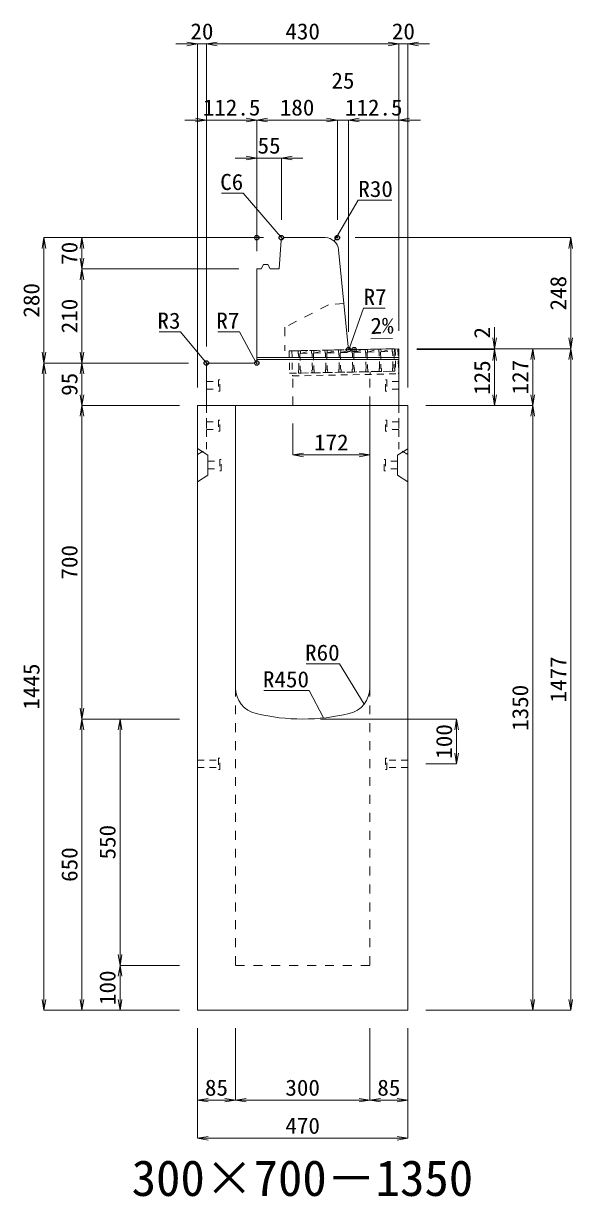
# Model space of a CAD drawing. Units: millimetres at full size; some dimension numbers follow another scale. Extents: x -18734 to 51600, y -18820 to 17820.
# Drawn here: x 21276 to 22503, y -6486 to -3867 of the extents above; entities that cross this region are included whole.
import ezdxf
from ezdxf.enums import TextEntityAlignment as Align

# ---------------------------------------------------------------- set-up
doc = ezdxf.new("R2010")
doc.units = ezdxf.units.MM
doc.header["$LTSCALE"] = 20
doc.header["$PDMODE"] = 32
doc.header["$PDSIZE"] = 10
doc.linetypes.add('USER1', pattern=[2, 1, -1])
doc.linetypes.add('USER2', pattern=[1.35, 0.75, -0.6])
for name, color, linetype, lineweight in [('インサート', 3, 'USER2', 9), ('グレーチング', 7, 'USER2', 5), ('受枠', 3, 'USER2', 9), ('寸法線', 7, 'Continuous', 13), ('引出線', 4, 'Continuous', 13), ('本体', 2, 'Continuous', 13), ('目地', 132, 'Continuous', 5)]:
    doc.layers.add(name, color=color, linetype=linetype, lineweight=lineweight)
doc.layers.add('作業エリア', color=11, linetype='Continuous')
doc.layers.add('文字', color=7, linetype='Continuous')
doc.styles.add('ＭＳ 明朝', font='')
doc.styles.get('ＭＳ 明朝').set_extended_font_data('MS Mincho')

# ---------------------------------------------------------------- blocks, each defined once
blk = doc.blocks.new('open_arrow')
at = {"color": 0, "linetype": 'Continuous', "lineweight": -2}
blk.add_lwpolyline([(7.5, 1.25), (0, 0), (7.5, -1.25)], dxfattribs=at)

msp = doc.modelspace()

# ---------------------------------------------------------------- linework, layer by layer
at = {"layer": 'インサート'}
for p, q in [((21715, -4662.5), (21712, -4662.5)), ((21712, -4662.5), (21712, -4687.5)), ((21715, -4687.5), (21715, -4662.5)), ((22085, -4662.5), (22088, -4662.5)), ((22085, -4687.5), (22085, -4662.5)), ((22088, -4662.5), (22088, -4687.5)), ((21685, -4666.5), (21712, -4666.5)), ((21685, -4666.5), (21685, -4683.5)), ((21685, -4683.5), (21712, -4683.5)), ((21712, -4687.5), (21715, -4687.5)), ((22088, -4687.5), (22085, -4687.5)), ((22115, -4666.5), (22088, -4666.5)), ((22115, -4683.5), (22088, -4683.5)), ((22115, -4666.5), (22115, -4683.5)), ((21685, -4756.5), (21712, -4756.5)), ((21685, -4756.5), (21685, -4773.5)), ((21715, -4752.5), (21712, -4752.5)), ((21712, -4752.5), (21712, -4777.5)), ((21715, -4777.5), (21715, -4752.5)), ((22085, -4752.5), (22088, -4752.5)), ((22085, -4777.5), (22085, -4752.5)), ((22088, -4752.5), (22088, -4777.5)), ((22115, -4756.5), (22088, -4756.5)), ((22115, -4756.5), (22115, -4773.5)), ((21685, -4773.5), (21712, -4773.5)), ((21712, -4777.5), (21715, -4777.5)), ((22088, -4777.5), (22085, -4777.5)), ((22115, -4773.5), (22088, -4773.5)), ((21688.2, -4844.5), (21715.2, -4844.5)), ((21688.2, -4844.5), (21688.2, -4861.5)), ((21718.2, -4840.5), (21715.2, -4840.5)), ((21715.2, -4840.5), (21715.2, -4865.5)), ((21718.2, -4865.5), (21718.2, -4840.5)), ((22081.8, -4840.5), (22084.8, -4840.5)), ((22081.8, -4865.5), (22081.8, -4840.5)), ((22084.8, -4840.5), (22084.8, -4865.5)), ((22111.8, -4844.5), (22084.8, -4844.5)), ((22111.8, -4844.5), (22111.8, -4861.5)), ((21688.2, -4861.5), (21715.2, -4861.5)), ((21715.2, -4865.5), (21718.2, -4865.5)), ((22084.8, -4865.5), (22081.8, -4865.5)), ((22111.8, -4861.5), (22084.8, -4861.5)), ((21665, -5511.5), (21712, -5511.5)), ((21665, -5511.5), (21665, -5528.5)), ((21715, -5507.5), (21712, -5507.5)), ((21712, -5507.5), (21712, -5532.5)), ((21715, -5532.5), (21715, -5507.5)), ((22088, -5507.5), (22085, -5507.5)), ((22085, -5507.5), (22085, -5532.5)), ((22088, -5532.5), (22088, -5507.5)), ((22135, -5511.5), (22088, -5511.5)), ((22135, -5528.5), (22135, -5511.5)), ((21665, -5528.5), (21712, -5528.5)), ((21712, -5532.5), (21715, -5532.5)), ((22085, -5532.5), (22088, -5532.5)), ((22135, -5528.5), (22088, -5528.5))]:
    msp.add_line(p, q, dxfattribs=at)
at = {"layer": 'グレーチング'}
for p, q in [((21889.92, -4597.5), (22104.88, -4593.2)), ((21895.04, -4603.4), (21919.92, -4596.9)), ((21895.04, -4603.4), (21920.04, -4602.9)), ((21925.04, -4602.8), (21949.91, -4596.3)), ((21925.04, -4602.8), (21950.03, -4602.3)), ((21955.03, -4602.2), (21979.91, -4595.7)), ((21955.03, -4602.2), (21980.03, -4601.7)), ((21985.03, -4601.6), (22009.9, -4595.1)), ((21985.03, -4601.6), (22010.02, -4601.1)), ((22015.02, -4601), (22039.89, -4594.5)), ((22015.02, -4601), (22040.01, -4600.5)), ((22045.01, -4600.4), (22069.89, -4593.9)), ((22045.01, -4600.4), (22070.01, -4599.9)), ((22075.01, -4599.8), (22099.88, -4593.3)), ((22075.01, -4599.8), (22100, -4599.3)), ((21890.92, -4647.49), (22105.88, -4643.19))]:
    msp.add_line(p, q, dxfattribs=at)
for points in [[(21889.92, -4597.5), (21894.92, -4597.4), (21895.04, -4603.4), (21894.06, -4604.42), (21894.78, -4640.41), (21895.8, -4641.39), (21895.92, -4647.39), (21890.92, -4647.49), (21890.8, -4641.49), (21891.78, -4640.47), (21891.06, -4604.48), (21890.04, -4603.5)], [(21919.92, -4596.9), (21924.92, -4596.8), (21925.04, -4602.8), (21924.06, -4603.82), (21924.78, -4639.81), (21925.8, -4640.79), (21925.92, -4646.79), (21920.92, -4646.89), (21920.8, -4640.89), (21921.78, -4639.87), (21921.06, -4603.88), (21920.04, -4602.9)], [(21949.91, -4596.3), (21954.91, -4596.2), (21955.03, -4602.2), (21954.05, -4603.22), (21954.77, -4639.21), (21955.79, -4640.19), (21955.91, -4646.19), (21950.91, -4646.29), (21950.79, -4640.29), (21951.77, -4639.27), (21951.05, -4603.28), (21950.03, -4602.3)], [(21979.91, -4595.7), (21984.91, -4595.6), (21985.03, -4601.6), (21984.05, -4602.62), (21984.77, -4638.61), (21985.79, -4639.59), (21985.91, -4645.59), (21980.91, -4645.69), (21980.79, -4639.69), (21981.77, -4638.67), (21981.05, -4602.68), (21980.03, -4601.7)], [(22009.9, -4595.1), (22014.9, -4595), (22015.02, -4601), (22014.04, -4602.02), (22014.76, -4638.01), (22015.78, -4638.99), (22015.9, -4644.99), (22010.9, -4645.09), (22010.78, -4639.09), (22011.76, -4638.07), (22011.04, -4602.08), (22010.02, -4601.1)], [(22039.89, -4594.5), (22044.89, -4594.4), (22045.01, -4600.4), (22044.03, -4601.42), (22044.75, -4637.41), (22045.77, -4638.39), (22045.89, -4644.39), (22040.89, -4644.49), (22040.77, -4638.49), (22041.75, -4637.47), (22041.03, -4601.48), (22040.01, -4600.5)], [(22069.89, -4593.9), (22074.89, -4593.8), (22075.01, -4599.8), (22074.03, -4600.82), (22074.75, -4636.81), (22075.77, -4637.79), (22075.89, -4643.79), (22070.89, -4643.89), (22070.77, -4637.89), (22071.75, -4636.87), (22071.03, -4600.88), (22070.01, -4599.9)], [(22099.88, -4593.3), (22104.88, -4593.2), (22105, -4599.2), (22104.02, -4600.22), (22104.74, -4636.21), (22105.76, -4637.19), (22105.88, -4643.19), (22100.88, -4643.29), (22100.76, -4637.29), (22101.74, -4636.27), (22101.02, -4600.28), (22100, -4599.3)]]:
    msp.add_lwpolyline(points, close=True, dxfattribs=at)
at = {"layer": '作業エリア'}
for p in [(21797.5, -4345), (21852.5, -4345), (21977.5, -4345), (22002.5, -4595), (22015, -4595), (21685, -4625), (21797.5, -4625)]:
    msp.add_point(p, dxfattribs=at)
at = {"layer": '受枠'}
for p, q in [((21869.93, -4597.9), (22112.88, -4593.04)), ((21869.93, -4597.9), (21870.93, -4647.89)), ((21875.93, -4597.78), (21877.05, -4653.77)), ((22106.88, -4593.16), (22107.88, -4643.15)), ((22112.88, -4593.04), (22114, -4649.03)), ((21870.93, -4647.89), (22107.88, -4643.15)), ((21877.05, -4653.77), (22114, -4649.03)), ((22050.89, -4644.29), (22051.01, -4650.29))]:
    msp.add_line(p, q, dxfattribs=at)
at = {"layer": '寸法線'}
for p, q in [((21733, -3912.31), (21617, -3912.31)), ((21665, -4680), (21665, -3912.31)), ((21685, -3912.31), (22115, -3912.31)), ((21685, -4588), (21685, -3912.31)), ((21685, -4588), (21685, -3912.31)), ((22067, -3912.31), (22183, -3912.31)), ((22115, -4553), (22115, -3912.31)), ((22115, -4553), (22115, -3912.31)), ((22135, -4680), (22135, -3912.31)), ((21637, -4082.31), (21797.5, -4082.31)), ((21685, -4588), (21685, -4082.31)), ((21797.5, -4082.31), (21977.5, -4082.31)), ((21797.5, -4375), (21797.5, -4082.31)), ((21797.5, -4375), (21797.5, -4082.31)), ((21929.5, -4082.31), (22050.5, -4082.31)), ((21977.5, -4305), (21977.5, -4082.31)), ((21977.5, -4305), (21977.5, -4082.31)), ((22002.5, -4555), (22002.5, -4082.31)), ((22002.5, -4082.31), (22163, -4082.31)), ((22002.5, -4555), (22002.5, -4082.31)), ((22115, -4553), (22115, -4082.31)), ((21749.5, -4167.31), (21900.5, -4167.31)), ((21797.5, -4375), (21797.5, -4167.31)), ((21852.5, -4305), (21852.5, -4167.31)), ((21322.06, -4625), (21322.06, -4345)), ((21812.5, -4345), (21322.06, -4345)), ((21407.06, -4415), (21407.06, -4345)), ((21812.5, -4345), (21407.06, -4345)), ((22017.5, -4345), (22498.78, -4345)), ((22498.78, -4593), (22498.78, -4345)), ((21407.06, -4625), (21407.06, -4415)), ((21757.5, -4415), (21407.06, -4415)), ((21757.5, -4415), (21407.06, -4415)), ((22328.78, -4643), (22328.78, -4545)), ((22155, -4593), (22498.78, -4593)), ((22155, -4593), (22413.78, -4593)), ((22155, -4593), (22328.78, -4593)), ((22155, -4593), (22498.78, -4593)), ((22155, -4595), (22328.78, -4595)), ((22155, -4595), (22328.78, -4595)), ((22328.78, -4720), (22328.78, -4595)), ((22413.78, -4720), (22413.78, -4593)), ((22498.78, -4593), (22498.78, -6070)), ((21322.06, -6070), (21322.06, -4625)), ((21645, -4625), (21322.06, -4625)), ((21645, -4625), (21322.06, -4625)), ((21407.06, -4720), (21407.06, -4625)), ((21645, -4625), (21407.06, -4625)), ((21645, -4625), (21407.06, -4625)), ((21407.06, -4720), (21407.06, -5420)), ((21625, -4720), (21407.06, -4720)), ((21625, -4720), (21407.06, -4720)), ((22175, -4720), (22413.78, -4720)), ((22175, -4720), (22413.78, -4720)), ((22175, -4720), (22328.78, -4720)), ((22413.78, -4720), (22413.78, -6070)), ((21878, -4760), (21878, -4830.23)), ((21878, -4830.23), (22050, -4830.23)), ((21625, -5420), (21407.06, -5420)), ((21407.06, -6070), (21407.06, -5420)), ((21625, -5420), (21407.06, -5420)), ((21492.06, -5420), (21492.06, -5970)), ((21625, -5420), (21492.06, -5420)), ((21940, -5420), (22243.78, -5420)), ((22243.78, -5420), (22243.78, -5520)), ((22175, -5520), (22243.78, -5520)), ((21625, -5970), (21492.06, -5970)), ((21492.06, -5970), (21492.06, -6070)), ((21625, -5970), (21492.06, -5970)), ((21625, -6070), (21322.06, -6070)), ((21625, -6070), (21407.06, -6070)), ((21625, -6070), (21492.06, -6070)), ((22175, -6070), (22413.78, -6070)), ((22175, -6070), (22498.78, -6070)), ((21665, -6110), (21665, -6271.16)), ((21665, -6110), (21665, -6356.16)), ((21750, -6110), (21750, -6271.16)), ((21750, -6110), (21750, -6271.16)), ((22050, -6110), (22050, -6271.16)), ((22050, -6110), (22050, -6271.16)), ((22135, -6110), (22135, -6271.16)), ((22135, -6110), (22135, -6356.16)), ((21665, -6271.16), (21750, -6271.16)), ((21750, -6271.16), (22050, -6271.16)), ((22050, -6271.16), (22135, -6271.16)), ((21665, -6356.16), (22135, -6356.16))]:
    msp.add_line(p, q, dxfattribs=at)
at = {"layer": '引出線'}
for points in [[(21855.29, -4347.99), (21767.27, -4245.82), (21718.92, -4245.82)], [(21970.48, -4352.76), (22024.33, -4261.36), (22099, -4261.36)], [(22004.14, -4593.19), (22036.08, -4502.42), (22084.01, -4502.42)], [(21685.88, -4625.88), (21627.15, -4555.51), (21579.43, -4555.51)], [(21795.45, -4622.95), (21758.75, -4555.51), (21710.82, -4555.51)], [(22052.12, -4570.88), (22100.83, -4569.9), (22052.08, -4570.88)], [(22037.07, -5386.68), (21982.66, -5296.79), (21907.98, -5296.79)], [(21946.44, -5417.6), (21914.22, -5356.45), (21813.21, -5356.45)]]:
    msp.add_lwpolyline(points, dxfattribs=at)
at = {"layer": '本体'}
for p, q in [((21852.07, -4350.98), (21858.5, -4345)), ((21858.5, -4345), (21950.35, -4345)), ((21847.5, -4415), (21852.07, -4350.98)), ((21980.2, -4372.01), (22001.87, -4588.7)), ((21797.5, -4415), (21797.5, -4618)), ((21797.5, -4415), (21807.5, -4415)), ((21807.5, -4415), (21812.5, -4405)), ((21812.5, -4405), (21822.5, -4405)), ((21822.5, -4405), (21827.5, -4415)), ((21827.5, -4415), (21847.5, -4415)), ((22015, -4595), (22008.83, -4595)), ((22115, -4593), (22015, -4595)), ((22115, -4593), (22115, -4720)), ((21685, -4628), (21685, -4720)), ((21790.5, -4625), (21688, -4625)), ((21665, -4720), (21665, -6070)), ((21665, -4720), (21750, -4720)), ((21685, -4720), (22115, -4720)), ((21750, -4720), (21750, -5349.47)), ((22050, -4720), (22135, -4720)), ((22050, -4720), (22050, -5349.47)), ((22135, -4720), (22135, -6070)), ((21665, -6070), (22135, -6070))]:
    msp.add_line(p, q, dxfattribs=at)
at = {"layer": '本体', "linetype": 'USER1'}
for p, q in [((21957.5, -4495), (21860.5, -4545)), ((21992.2, -4492), (21957.5, -4495)), ((21860.5, -4545), (21860.5, -4598.09)), ((22015, -4595), (21860.5, -4598.09)), ((21878, -4720), (21878, -4647.75)), ((22050, -4720), (22050, -4644.31))]:
    msp.add_line(p, q, dxfattribs=at)
at = {"layer": '本体', "linetype": 'USER2', "lineweight": 9}
for p, q in [((21685, -4817), (21685, -4720)), ((22115, -4817), (22115, -4720)), ((21665, -4829.5), (21685, -4817)), ((22135, -4829.5), (22115, -4817))]:
    msp.add_line(p, q, dxfattribs=at)
at = {"layer": '本体', "lineweight": 9}
for p, q in [((21665, -4816), (21688.2, -4830.5)), ((22134.58, -4816.26), (22111.8, -4830.5)), ((21688.2, -4830.5), (21688.2, -4875.5)), ((22111.8, -4830.5), (22111.8, -4875.5)), ((21688.2, -4875.5), (21665, -4890)), ((22111.8, -4875.5), (22135, -4890))]:
    msp.add_line(p, q, dxfattribs=at)
at = {"layer": '本体', "linetype": 'USER1', "lineweight": 15}
for p, q in [((21750, -5349.47), (21750, -5970)), ((22050, -5349.47), (22050, -5970)), ((21750, -5970), (22050, -5970))]:
    msp.add_line(p, q, dxfattribs=at)
at = {"layer": '本体'}
for centre, radius, start, end in [((21950.35, -4375), 30, 5.71059, 90), ((22008.83, -4588), 7, 185.71059, 270), ((21688, -4628), 3, 90, 180), ((21790.5, -4618), 7, 270, 0), ((21810, -5349.47), 60, 180, 256.65764), ((21990, -5349.47), 60, 283.34236, 0), ((21900, -4970), 450, 256.65764, 283.34236)]:
    msp.add_arc(centre, radius, start, end, dxfattribs=at)
at = {"layer": '目地'}
for p, q in [((22115, -4613), (21797.5, -4613)), ((22115, -4617), (21797.5, -4617))]:
    msp.add_line(p, q, dxfattribs=at)

# ---------------------------------------------------------------- block references
at = {"layer": '寸法線', "xscale": 3.2, "yscale": 3.2}
for p, rotation in [((21665, -3912.31), 180), ((22115, -3912.31), 180), ((22115, -3912.31), 180), ((21685, -4082.31), 180), ((21797.5, -4082.31), 180), ((21977.5, -4082.31), 180), ((21977.5, -4082.31), 180), ((21797.5, -4167.31), 180), ((21322.06, -4345), 270), ((21407.06, -4345), 270), ((22498.78, -4345), 270), ((21407.06, -4415), 90), ((21407.06, -4415), 270), ((22328.78, -4593), 90), ((22498.78, -4593), 90), ((21322.06, -4625), 90), ((21407.06, -4625), 90), ((22328.78, -4595), 270), ((22328.78, -4595), 270), ((22413.78, -4593), 270), ((22498.78, -4593), 270), ((21322.06, -4625), 270), ((21407.06, -4625), 270), ((21407.06, -4720), 90), ((22328.78, -4720), 90), ((22413.78, -4720), 90), ((21407.06, -4720), 270), ((22413.78, -4720), 270), ((22050, -4830.23), 180), ((21407.06, -5420), 90), ((21407.06, -5420), 270), ((21492.06, -5420), 270), ((22243.78, -5420), 270), ((22243.78, -5520), 90), ((21492.06, -5970), 90), ((21492.06, -5970), 270), ((21322.06, -6070), 90), ((21407.06, -6070), 90), ((21492.06, -6070), 90), ((22413.78, -6070), 90), ((22498.78, -6070), 90), ((21750, -6271.16), 180), ((22050, -6271.16), 180), ((22135, -6271.16), 180), ((22135, -6356.16), 180)]:
    msp.add_blockref('open_arrow', p, dxfattribs=dict(at, rotation=rotation))
for p in [(21685, -3912.31), (21685, -3912.31), (22135, -3912.31), (21797.5, -4082.31), (22002.5, -4082.31), (22002.5, -4082.31), (22115, -4082.31), (21852.5, -4167.31), (21878, -4830.23), (21665, -6271.16), (21750, -6271.16), (22050, -6271.16), (21665, -6356.16)]:
    msp.add_blockref('open_arrow', p, dxfattribs=at)
at = {"layer": '引出線', "xscale": 0.0533, "yscale": 0.0533}
for p, rotation in [((21855.29, -4347.99), 130.7), ((21970.48, -4352.76), 59.5), ((22052.12, -4570.88), 1.1), ((22004.14, -4593.19), 70.6), ((21685.88, -4625.88), 129.8), ((21795.45, -4622.95), 118.6), ((22037.07, -5386.68), 121.2), ((21946.44, -5417.6), 117.8)]:
    msp.add_blockref('open_arrow', p, dxfattribs=dict(at, rotation=rotation))

# ---------------------------------------------------------------- texts
at = {"layer": '寸法線', "style": 'ＭＳ 明朝', "width": 1.05}
for s, p in [('20', (21675, -3884.31)), ('430', (21900, -3884.31)), ('20', (22125, -3884.31)), ('25', (21990, -3994.31)), ('112.5', (21741.25, -4054.31)), ('180', (21887.5, -4054.31)), ('112.5', (22058.75, -4054.31)), ('55', (21825, -4139.31)), ('172', (21964, -4802.23)), ('85', (21707.5, -6243.16)), ('300', (21900, -6243.16)), ('85', (22092.5, -6243.16)), ('470', (21900, -6328.16))]:
    msp.add_text(s, height=36.03, dxfattribs=at).set_placement(p, align=Align.MIDDLE_CENTER)
for s, p in [('70', (21379.06, -4380)), ('280', (21294.06, -4485)), ('248', (22470.78, -4469)), ('210', (21379.06, -4520)), ('2', (22300.78, -4557.41)), ('125', (22300.78, -4657.5)), ('127', (22385.78, -4656.5)), ('95', (21379.06, -4672.5)), ('700', (21379.06, -5070)), ('1477', (22470.78, -5331.5)), ('1445', (21294.06, -5347.5)), ('1350', (22385.78, -5395)), ('100', (22215.78, -5470)), ('550', (21464.06, -5695)), ('650', (21379.06, -5745)), ('100', (21464.06, -6020))]:
    msp.add_text(s, height=36.03, rotation=90, dxfattribs=at).set_placement(p, align=Align.MIDDLE_CENTER)
at = {"layer": '引出線', "style": 'ＭＳ 明朝', "width": 1.05}
for s, p in [('C6', (21767.27, -4202.62)), ('R3', (21627.15, -4512.31)), ('R7', (21758.75, -4512.31)), ('R60', (21982.66, -5253.59)), ('R450', (21914.22, -5313.25))]:
    msp.add_text(s, height=36.03, dxfattribs=at).set_placement(p, align=Align.TOP_RIGHT)
for s, p in [('R30', (22024.33, -4218.16)), ('R7', (22036.08, -4459.22))]:
    msp.add_text(s, height=36.03, dxfattribs=at).set_placement(p, align=Align.TOP_LEFT)
msp.add_text('2%', height=36.03, rotation=1.146, dxfattribs=at).set_placement((22051.15, -4523.98), align=Align.TOP_LEFT)
at = {"layer": '文字', "style": 'ＭＳ 明朝'}
msp.add_text('300×700－1350', height=80.06, dxfattribs=at).set_placement((21899.52, -6444.97), align=Align.MIDDLE_CENTER)

doc.saveas('drawing.dxf')
